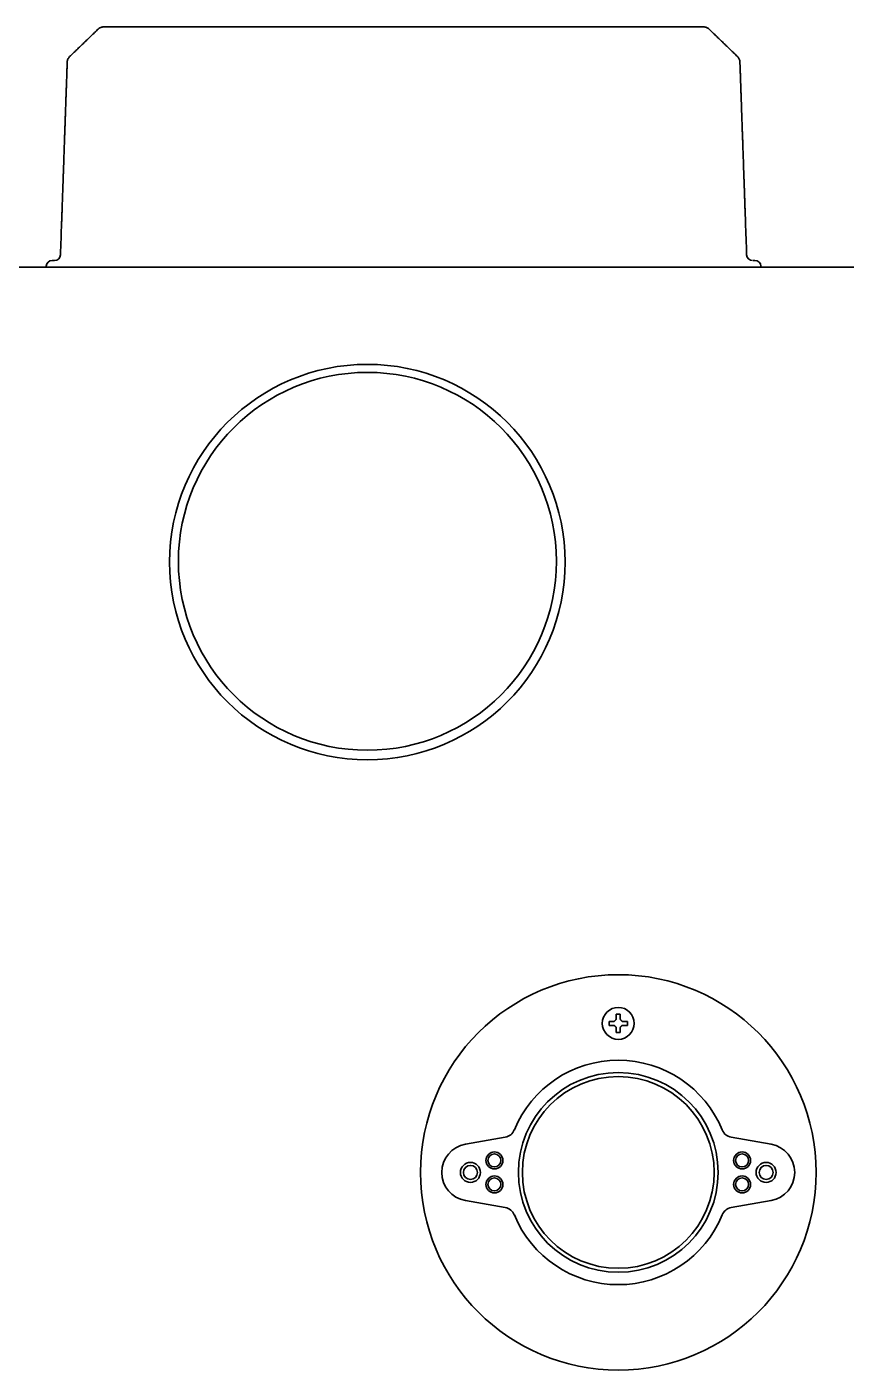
# Model space of a CAD drawing. Extents: x 53 to 4124, y 6244 to 10190.
# Drawn here: x 2457.3 to 2662.3, y 7413.1 to 7749.4 of the extents above; entities that cross this region are included whole.
import ezdxf

# ---------------------------------------------------------------- set-up
doc = ezdxf.new("R2010")
doc.units = 0
doc.header["$LTSCALE"] = 5
doc.layers.add('1', color=7, linetype='CONTINUOUS', true_color=0xffffff)

msp = doc.modelspace()

# ---------------------------------------------------------------- linework, layer by layer
at = {"layer": '1', "color": 7, "linetype": 'Continuous', "lineweight": 35}
for p, q in [((2626.61, 7749.4), (2476.49, 7749.4)), ((2213.92, 7689.2), (2964.63, 7689.2)), ((2462.09, 7689.2), (2462.1, 7689.48)), ((2463.6, 7690.9), (2464.19, 7690.9)), ((2639, 7690.9), (2639.49, 7690.9)), ((2640.99, 7689.48), (2641.01, 7689.2)), ((2604.78, 7502.22), (2605.28, 7502.22)), ((2605.28, 7502.22), (2605.78, 7502.22)), ((2605.28, 7497.62), (2604.78, 7497.62)), ((2605.78, 7497.62), (2605.28, 7497.62)), ((2567.03, 7469.66), (2577.01, 7471.42)), ((2567.03, 7469.66), (2577.01, 7471.42)), ((2581.46, 7470.2), (2581.35, 7470.2)), ((2633.54, 7471.42), (2643.52, 7469.66)), ((2633.54, 7471.42), (2643.52, 7469.66)), ((2577.01, 7453.78), (2567.03, 7455.54)), ((2577.01, 7453.78), (2567.03, 7455.54)), ((2643.52, 7455.54), (2633.54, 7453.78)), ((2643.52, 7455.54), (2633.54, 7453.78))]:
    msp.add_line(p, q, dxfattribs=at)
for centre, radius in [((2542.49, 7615.4), 49.5), ((2542.49, 7615.4), 49.5), ((2542.49, 7615.6), 47.3), ((2605.28, 7462.6), 49.5), ((2605.28, 7462.6), 49.5), ((2605.28, 7499.92), 4), ((2605.28, 7462.6), 25), ((2605.28, 7462.6), 24), ((2574.28, 7465.6), 2.12), ((2574.28, 7465.6), 2.12), ((2574.28, 7465.6), 1.62), ((2574.28, 7465.6), 1.62), ((2636.28, 7465.6), 2.12), ((2636.28, 7465.6), 2.12), ((2636.28, 7465.6), 1.62), ((2636.28, 7465.6), 1.62), ((2568.28, 7462.6), 2.5), ((2568.28, 7462.6), 2.5), ((2568.28, 7462.6), 1.75), ((2568.28, 7462.6), 1.75), ((2642.28, 7462.6), 2.5), ((2642.28, 7462.6), 2.5), ((2642.28, 7462.6), 1.75), ((2642.28, 7462.6), 1.75), ((2574.28, 7459.6), 2.12), ((2574.28, 7459.6), 2.12), ((2574.28, 7459.6), 1.62), ((2574.28, 7459.6), 1.62), ((2636.28, 7459.6), 2.12), ((2636.28, 7459.6), 2.12), ((2636.28, 7459.6), 1.62), ((2636.28, 7459.6), 1.62)]:
    msp.add_circle(centre, radius, dxfattribs=at)
for centre, radius, start, end in [((2464.19, 7692.4), 1.5, 270, 358), ((2638.91, 7692.4), 1.5, 182, 270), ((2463.6, 7689.4), 1.5, 90, 177), ((2639.49, 7689.4), 1.5, 3, 90), ((2605.28, 7462.6), 28.1, 22.2467, 157.7533), ((2605.28, 7462.6), 28.1, 22.2467, 157.7533), ((2576.49, 7474.38), 3, 280, 337.7533), ((2576.49, 7474.38), 3, 280, 337.7533), ((2634.06, 7474.38), 3, 202.2467, 260), ((2634.06, 7474.38), 3, 202.2467, 260), ((2568.28, 7462.6), 7.17, 100, 260), ((2568.28, 7462.6), 7.17, 100, 260), ((2642.28, 7462.6), 7.17, 280, 80), ((2642.28, 7462.6), 7.17, 280, 80), ((2576.49, 7450.83), 3, 22.2467, 80), ((2576.49, 7450.83), 3, 22.2467, 80), ((2634.06, 7450.83), 3, 100, 157.7533), ((2634.06, 7450.83), 3, 100, 157.7533), ((2605.28, 7462.6), 28.1, 202.2467, 337.7533), ((2605.28, 7462.6), 28.1, 202.2467, 337.7533)]:
    msp.add_arc(centre, radius, start, end, dxfattribs=at)
for points, degree in [([(2475.1, 7748.84), (2467.98, 7741.97)], 1), ([(2628, 7748.84), (2635.12, 7741.97)], 1), ([(2602.98, 7499.42), (2602.98, 7499.59), (2602.98, 7499.92), (2602.98, 7500.26), (2602.98, 7500.42)], 3), ([(2604.28, 7500.42), (2604.3, 7500.45), (2604.35, 7500.5), (2604.43, 7500.58), (2604.5, 7500.65), (2604.57, 7500.72), (2604.64, 7500.79), (2604.71, 7500.86), (2604.75, 7500.9), (2604.78, 7500.92)], 3), ([(2604.78, 7500.92), (2604.78, 7500.98), (2604.78, 7501.09), (2604.78, 7501.25), (2604.78, 7501.41), (2604.78, 7501.56), (2604.78, 7501.71), (2604.78, 7501.87), (2604.78, 7502.04), (2604.78, 7502.16), (2604.78, 7502.22)], 3), ([(2605.78, 7500.92), (2605.8, 7500.9), (2605.85, 7500.85), (2605.92, 7500.78), (2605.99, 7500.71), (2606.06, 7500.64), (2606.13, 7500.57), (2606.2, 7500.5), (2606.25, 7500.45), (2606.28, 7500.42)], 3), ([(2606.28, 7500.42), (2606.33, 7500.42), (2606.44, 7500.42), (2606.6, 7500.42), (2606.76, 7500.42), (2606.91, 7500.42), (2607.07, 7500.42), (2607.22, 7500.42), (2607.39, 7500.42), (2607.51, 7500.42), (2607.58, 7500.42)], 3), ([(2607.58, 7500.42), (2607.58, 7500.26), (2607.58, 7499.92), (2607.58, 7499.59), (2607.58, 7499.42)], 3), ([(2604.28, 7499.42), (2604.22, 7499.42), (2604.11, 7499.42), (2603.95, 7499.42), (2603.79, 7499.42), (2603.64, 7499.42), (2603.49, 7499.42), (2603.33, 7499.42), (2603.16, 7499.42), (2603.04, 7499.42), (2602.98, 7499.42)], 3), ([(2604.78, 7498.92), (2604.75, 7498.95), (2604.7, 7499), (2604.63, 7499.07), (2604.56, 7499.14), (2604.49, 7499.21), (2604.42, 7499.28), (2604.35, 7499.35), (2604.3, 7499.4), (2604.28, 7499.42)], 3), ([(2606.28, 7499.42), (2606.25, 7499.4), (2606.2, 7499.35), (2606.12, 7499.27), (2606.05, 7499.2), (2605.98, 7499.13), (2605.91, 7499.06), (2605.84, 7498.99), (2605.8, 7498.95), (2605.78, 7498.92)], 3), ([(2605.78, 7498.92), (2605.78, 7498.87), (2605.78, 7498.76), (2605.78, 7498.6), (2605.78, 7498.44), (2605.78, 7498.29), (2605.78, 7498.13), (2605.78, 7497.98), (2605.78, 7497.81), (2605.78, 7497.69), (2605.78, 7497.62)], 3)]:
    msp.add_open_spline(points, degree=degree, dxfattribs=at)
for points, knots in [([(2475.1, 7748.84), (2475.19, 7748.93), (2475.29, 7749.01), (2475.5, 7749.15), (2475.62, 7749.21), (2475.86, 7749.3), (2475.98, 7749.34), (2476.23, 7749.39), (2476.36, 7749.4), (2476.49, 7749.4)], [0, 0, 0, 0, 0.25, 0.25, 0.5, 0.5, 0.75, 0.75, 1, 1, 1, 1]), ([(2628, 7748.84), (2627.91, 7748.93), (2627.81, 7749.01), (2627.59, 7749.15), (2627.48, 7749.21), (2627.24, 7749.3), (2627.12, 7749.34), (2626.87, 7749.39), (2626.74, 7749.4), (2626.61, 7749.4)], [0, 0, 0, 0, 0.25, 0.25, 0.5, 0.5, 0.75, 0.75, 1, 1, 1, 1]), ([(2467.98, 7741.97), (2467.89, 7741.88), (2467.8, 7741.78), (2467.66, 7741.57), (2467.59, 7741.46), (2467.49, 7741.23), (2467.45, 7741.1), (2467.39, 7740.85), (2467.37, 7740.73), (2467.37, 7740.6)], [0, 0, 0, 0, 0.25, 0.25, 0.5, 0.5, 0.75, 0.75, 1, 1, 1, 1]), ([(2635.12, 7741.97), (2635.21, 7741.88), (2635.29, 7741.78), (2635.44, 7741.57), (2635.5, 7741.46), (2635.61, 7741.23), (2635.65, 7741.1), (2635.7, 7740.85), (2635.72, 7740.73), (2635.72, 7740.6)], [0, 0, 0, 0, 0.25, 0.25, 0.5, 0.5, 0.75, 0.75, 1, 1, 1, 1]), ([(2465.69, 7692.35), (2465.78, 7695.02), (2465.88, 7698.02), (2465.99, 7701.19), (2466.01, 7701.69), (2466.02, 7701.9), (2466.02, 7701.94), (2466.02, 7702.02), (2466.02, 7702.07), (2466.03, 7702.15), (2466.03, 7702.19), (2466.03, 7702.27), (2466.04, 7702.48), (2466.05, 7702.69), (2466.06, 7703.02), (2466.07, 7703.35), (2466.08, 7703.67), (2466.09, 7704), (2466.1, 7704.16), (2466.13, 7704.97), (2466.15, 7705.61), (2466.19, 7706.86), (2466.21, 7707.48), (2466.26, 7708.71), (2466.28, 7709.31), (2466.32, 7710.5), (2466.34, 7711.09), (2466.37, 7711.95), (2466.38, 7712.24), (2466.39, 7712.66), (2466.4, 7712.8), (2466.41, 7713.02), (2466.41, 7713.09), (2466.41, 7713.23), (2466.44, 7713.86), (2466.46, 7714.46), (2466.49, 7715.25), (2466.49, 7715.51), (2466.51, 7716.02), (2466.52, 7716.28), (2466.55, 7717.02), (2466.56, 7717.51), (2466.6, 7718.45), (2466.61, 7718.91), (2466.64, 7719.8), (2466.66, 7720.24), (2466.69, 7721.08), (2466.7, 7721.49), (2466.72, 7722.1), (2466.73, 7722.3), (2466.74, 7722.69), (2466.75, 7722.88), (2466.77, 7723.44), (2466.78, 7723.81), (2466.81, 7724.52), (2466.82, 7724.87), (2466.84, 7725.54), (2466.86, 7725.86), (2466.88, 7726.5), (2466.89, 7726.81), (2466.92, 7727.7), (2466.94, 7728.27), (2466.98, 7729.34), (2466.99, 7729.85), (2467.02, 7730.57), (2467.03, 7730.8), (2467.04, 7731.09), (2467.04, 7731.14), (2467.04, 7731.25), (2467.05, 7731.42), (2467.06, 7731.58), (2467.07, 7732.12), (2467.09, 7732.53), (2467.12, 7733.29), (2467.13, 7733.65), (2467.15, 7734.33), (2467.16, 7734.66), (2467.18, 7735.26), (2467.19, 7735.55), (2467.21, 7736.09), (2467.22, 7736.35), (2467.24, 7736.83), (2467.25, 7737.05), (2467.27, 7737.69), (2467.28, 7738.06), (2467.3, 7738.56), (2467.3, 7738.71), (2467.31, 7738.99), (2467.32, 7739.13), (2467.33, 7739.37), (2467.33, 7739.54), (2467.34, 7739.69), (2467.34, 7739.78), (2467.34, 7739.83), (2467.35, 7739.96), (2467.35, 7740.04), (2467.36, 7740.17), (2467.36, 7740.24), (2467.36, 7740.4), (2467.37, 7740.47), (2467.37, 7740.55), (2467.37, 7740.57), (2467.37, 7740.59), (2467.37, 7740.6), (2467.37, 7740.6)], [0, 0, 0, 0, 0.062525, 0.07034, 0.074248, 0.074248, 0.075225, 0.075225, 0.076202, 0.076202, 0.077179, 0.077179, 0.078156, 0.082064, 0.082064, 0.085972, 0.089879, 0.089879, 0.093787, 0.093787, 0.109418, 0.109418, 0.12505, 0.12505, 0.140681, 0.140681, 0.156312, 0.156312, 0.164128, 0.164128, 0.168035, 0.168035, 0.169989, 0.169989, 0.171943, 0.187574, 0.187574, 0.19539, 0.19539, 0.203206, 0.203206, 0.218837, 0.218837, 0.234468, 0.234468, 0.250099, 0.250099, 0.265731, 0.265731, 0.273546, 0.273546, 0.281362, 0.281362, 0.296993, 0.296993, 0.312624, 0.312624, 0.328255, 0.328255, 0.343887, 0.343887, 0.375149, 0.375149, 0.406411, 0.406411, 0.422043, 0.422043, 0.42595, 0.42595, 0.429858, 0.437674, 0.437674, 0.468936, 0.468936, 0.500199, 0.500199, 0.531461, 0.531461, 0.562723, 0.562723, 0.593986, 0.593986, 0.625248, 0.625248, 0.687773, 0.687773, 0.719035, 0.719035, 0.750298, 0.750298, 0.78156, 0.797192, 0.797192, 0.812823, 0.812823, 0.844085, 0.844085, 0.875348, 0.875348, 0.937872, 0.937872, 0.969135, 0.969135, 1, 1, 1, 1]), ([(2635.72, 7740.6), (2635.72, 7740.6), (2635.73, 7740.58), (2635.73, 7740.48), (2635.73, 7740.4), (2635.74, 7740.24), (2635.74, 7740.18), (2635.74, 7740.04), (2635.75, 7739.96), (2635.75, 7739.84), (2635.75, 7739.79), (2635.76, 7739.7), (2635.76, 7739.55), (2635.77, 7739.27), (2635.78, 7739.01), (2635.79, 7738.73), (2635.8, 7738.57), (2635.81, 7738.09), (2635.83, 7737.72), (2635.85, 7737.09), (2635.86, 7736.86), (2635.87, 7736.39), (2635.88, 7736.13), (2635.9, 7735.6), (2635.91, 7735.32), (2635.93, 7734.72), (2635.94, 7734.4), (2635.96, 7733.72), (2635.98, 7733.37), (2636, 7732.61), (2636.02, 7732.21), (2636.04, 7731.58), (2636.05, 7731.36), (2636.06, 7731.02), (2636.07, 7730.85), (2636.07, 7730.68), (2636.08, 7730.56), (2636.08, 7730.5), (2636.1, 7729.97), (2636.11, 7729.46), (2636.15, 7728.41), (2636.17, 7727.85), (2636.21, 7726.67), (2636.23, 7726.04), (2636.28, 7724.72), (2636.3, 7724.02), (2636.34, 7722.91), (2636.36, 7722.53), (2636.38, 7721.74), (2636.4, 7721.33), (2636.42, 7720.81), (2636.42, 7720.7), (2636.43, 7720.49), (2636.44, 7720.17), (2636.45, 7719.84), (2636.47, 7719.18), (2636.49, 7718.72), (2636.52, 7717.79), (2636.54, 7717.31), (2636.57, 7716.33), (2636.59, 7715.83), (2636.63, 7714.79), (2636.64, 7714.26), (2636.68, 7713.17), (2636.7, 7712.61), (2636.73, 7711.89), (2636.73, 7711.74), (2636.74, 7711.45), (2636.76, 7711.01), (2636.78, 7710.27), (2636.81, 7709.67), (2636.83, 7709.06), (2636.84, 7708.75), (2636.86, 7708.13), (2636.87, 7707.82), (2636.89, 7707.19), (2636.9, 7706.88), (2636.92, 7706.24), (2636.94, 7705.92), (2636.96, 7705.27), (2636.97, 7704.94), (2636.99, 7704.29), (2637, 7703.95), (2637.03, 7703.29), (2637.04, 7702.95), (2637.05, 7702.53), (2637.06, 7702.4), (2637.06, 7702.27), (2637.07, 7702.19), (2637.07, 7702.15), (2637.07, 7702.08), (2637.07, 7702.06), (2637.07, 7702.02), (2637.07, 7702), (2637.08, 7701.93), (2637.08, 7701.8), (2637.1, 7701.33), (2637.21, 7698.17), (2637.31, 7695.09), (2637.41, 7692.35)], [0, 0, 0, 0, 0.0625, 0.0625, 0.125, 0.125, 0.15625, 0.15625, 0.1875, 0.1875, 0.203125, 0.203125, 0.21875, 0.25, 0.28125, 0.28125, 0.3125, 0.3125, 0.375, 0.375, 0.40625, 0.40625, 0.4375, 0.4375, 0.46875, 0.46875, 0.5, 0.5, 0.53125, 0.53125, 0.5625, 0.5625, 0.578125, 0.578125, 0.585937, 0.589844, 0.589844, 0.59375, 0.59375, 0.625, 0.625, 0.65625, 0.65625, 0.6875, 0.6875, 0.71875, 0.71875, 0.734375, 0.734375, 0.75, 0.75, 0.753906, 0.753906, 0.757812, 0.765625, 0.765625, 0.78125, 0.78125, 0.796875, 0.796875, 0.8125, 0.8125, 0.828125, 0.828125, 0.84375, 0.84375, 0.847656, 0.847656, 0.851562, 0.859375, 0.867187, 0.867187, 0.875, 0.875, 0.882812, 0.882812, 0.890625, 0.890625, 0.898437, 0.898437, 0.90625, 0.90625, 0.914062, 0.914062, 0.921875, 0.921875, 0.923828, 0.924805, 0.924805, 0.925781, 0.925781, 0.92627, 0.92627, 0.926758, 0.926758, 0.927734, 0.929687, 0.9375, 1, 1, 1, 1]), ([(2602.98, 7500.42), (2603.18, 7500.42), (2603.39, 7500.42), (2603.71, 7500.42), (2603.82, 7500.42), (2604.05, 7500.42), (2604.16, 7500.42), (2604.28, 7500.42)], [0, 0, 0, 0, 0.5, 0.5, 0.75, 0.75, 1, 1, 1, 1]), ([(2605.78, 7502.22), (2605.78, 7502.02), (2605.78, 7501.81), (2605.78, 7501.49), (2605.78, 7501.38), (2605.78, 7501.15), (2605.78, 7501.04), (2605.78, 7500.92)], [0, 0, 0, 0, 0.5, 0.5, 0.75, 0.75, 1, 1, 1, 1]), ([(2604.78, 7497.62), (2604.78, 7497.83), (2604.78, 7498.04), (2604.78, 7498.36), (2604.78, 7498.47), (2604.78, 7498.7), (2604.78, 7498.81), (2604.78, 7498.92)], [0, 0, 0, 0, 0.5, 0.5, 0.75, 0.75, 1, 1, 1, 1]), ([(2607.58, 7499.42), (2607.37, 7499.42), (2607.16, 7499.42), (2606.84, 7499.42), (2606.73, 7499.42), (2606.5, 7499.42), (2606.39, 7499.42), (2606.28, 7499.42)], [0, 0, 0, 0, 0.5, 0.5, 0.75, 0.75, 1, 1, 1, 1])]:
    msp.add_open_spline(points, degree=3, knots=knots, dxfattribs=at)

doc.saveas('drawing.dxf')
